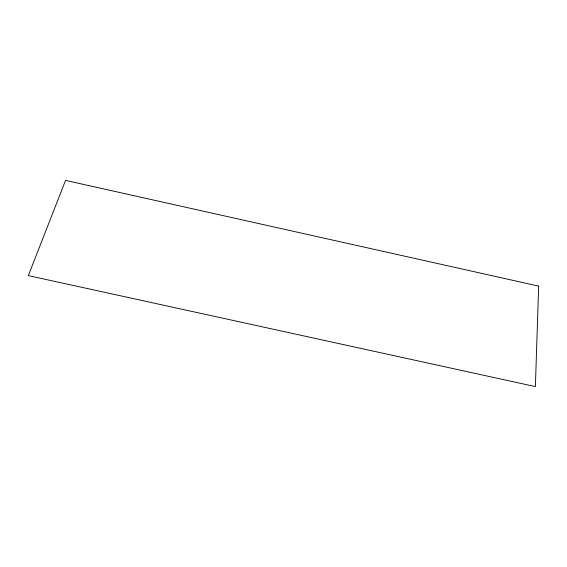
<?xml version="1.0" encoding="UTF-8"?>
<svg xmlns="http://www.w3.org/2000/svg" width="567" height="567" viewBox="0 0 567 567"><rect width="100%" height="100%" fill="white"/><g stroke="black" fill="none" stroke-linecap="round" stroke-linejoin="round"><path stroke-width="0.85" d="M538.65 286.108L535.383 386.602L28.35 275.619L65.531 180.398L538.65 286.108"/></g></svg>
